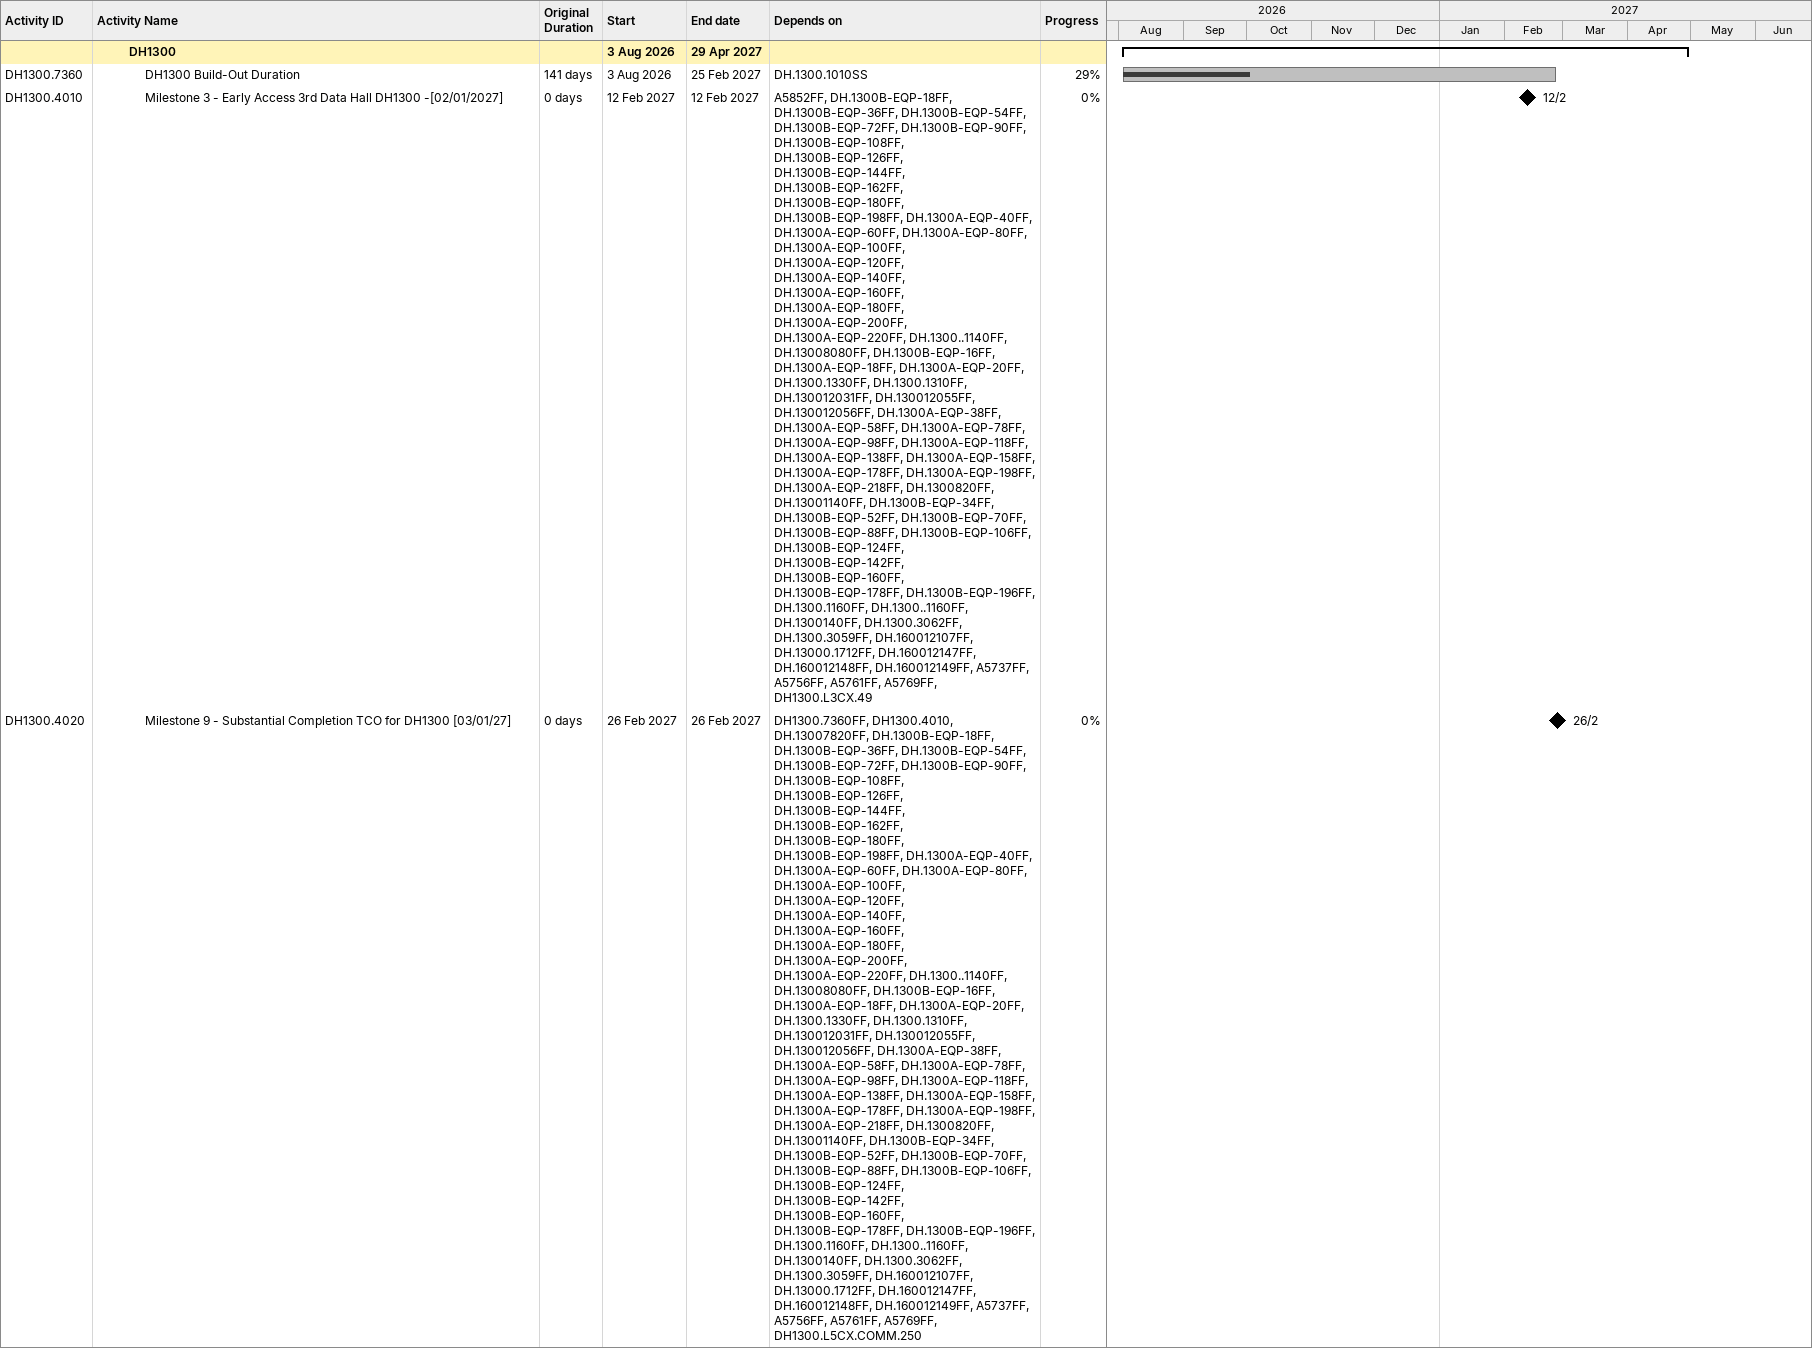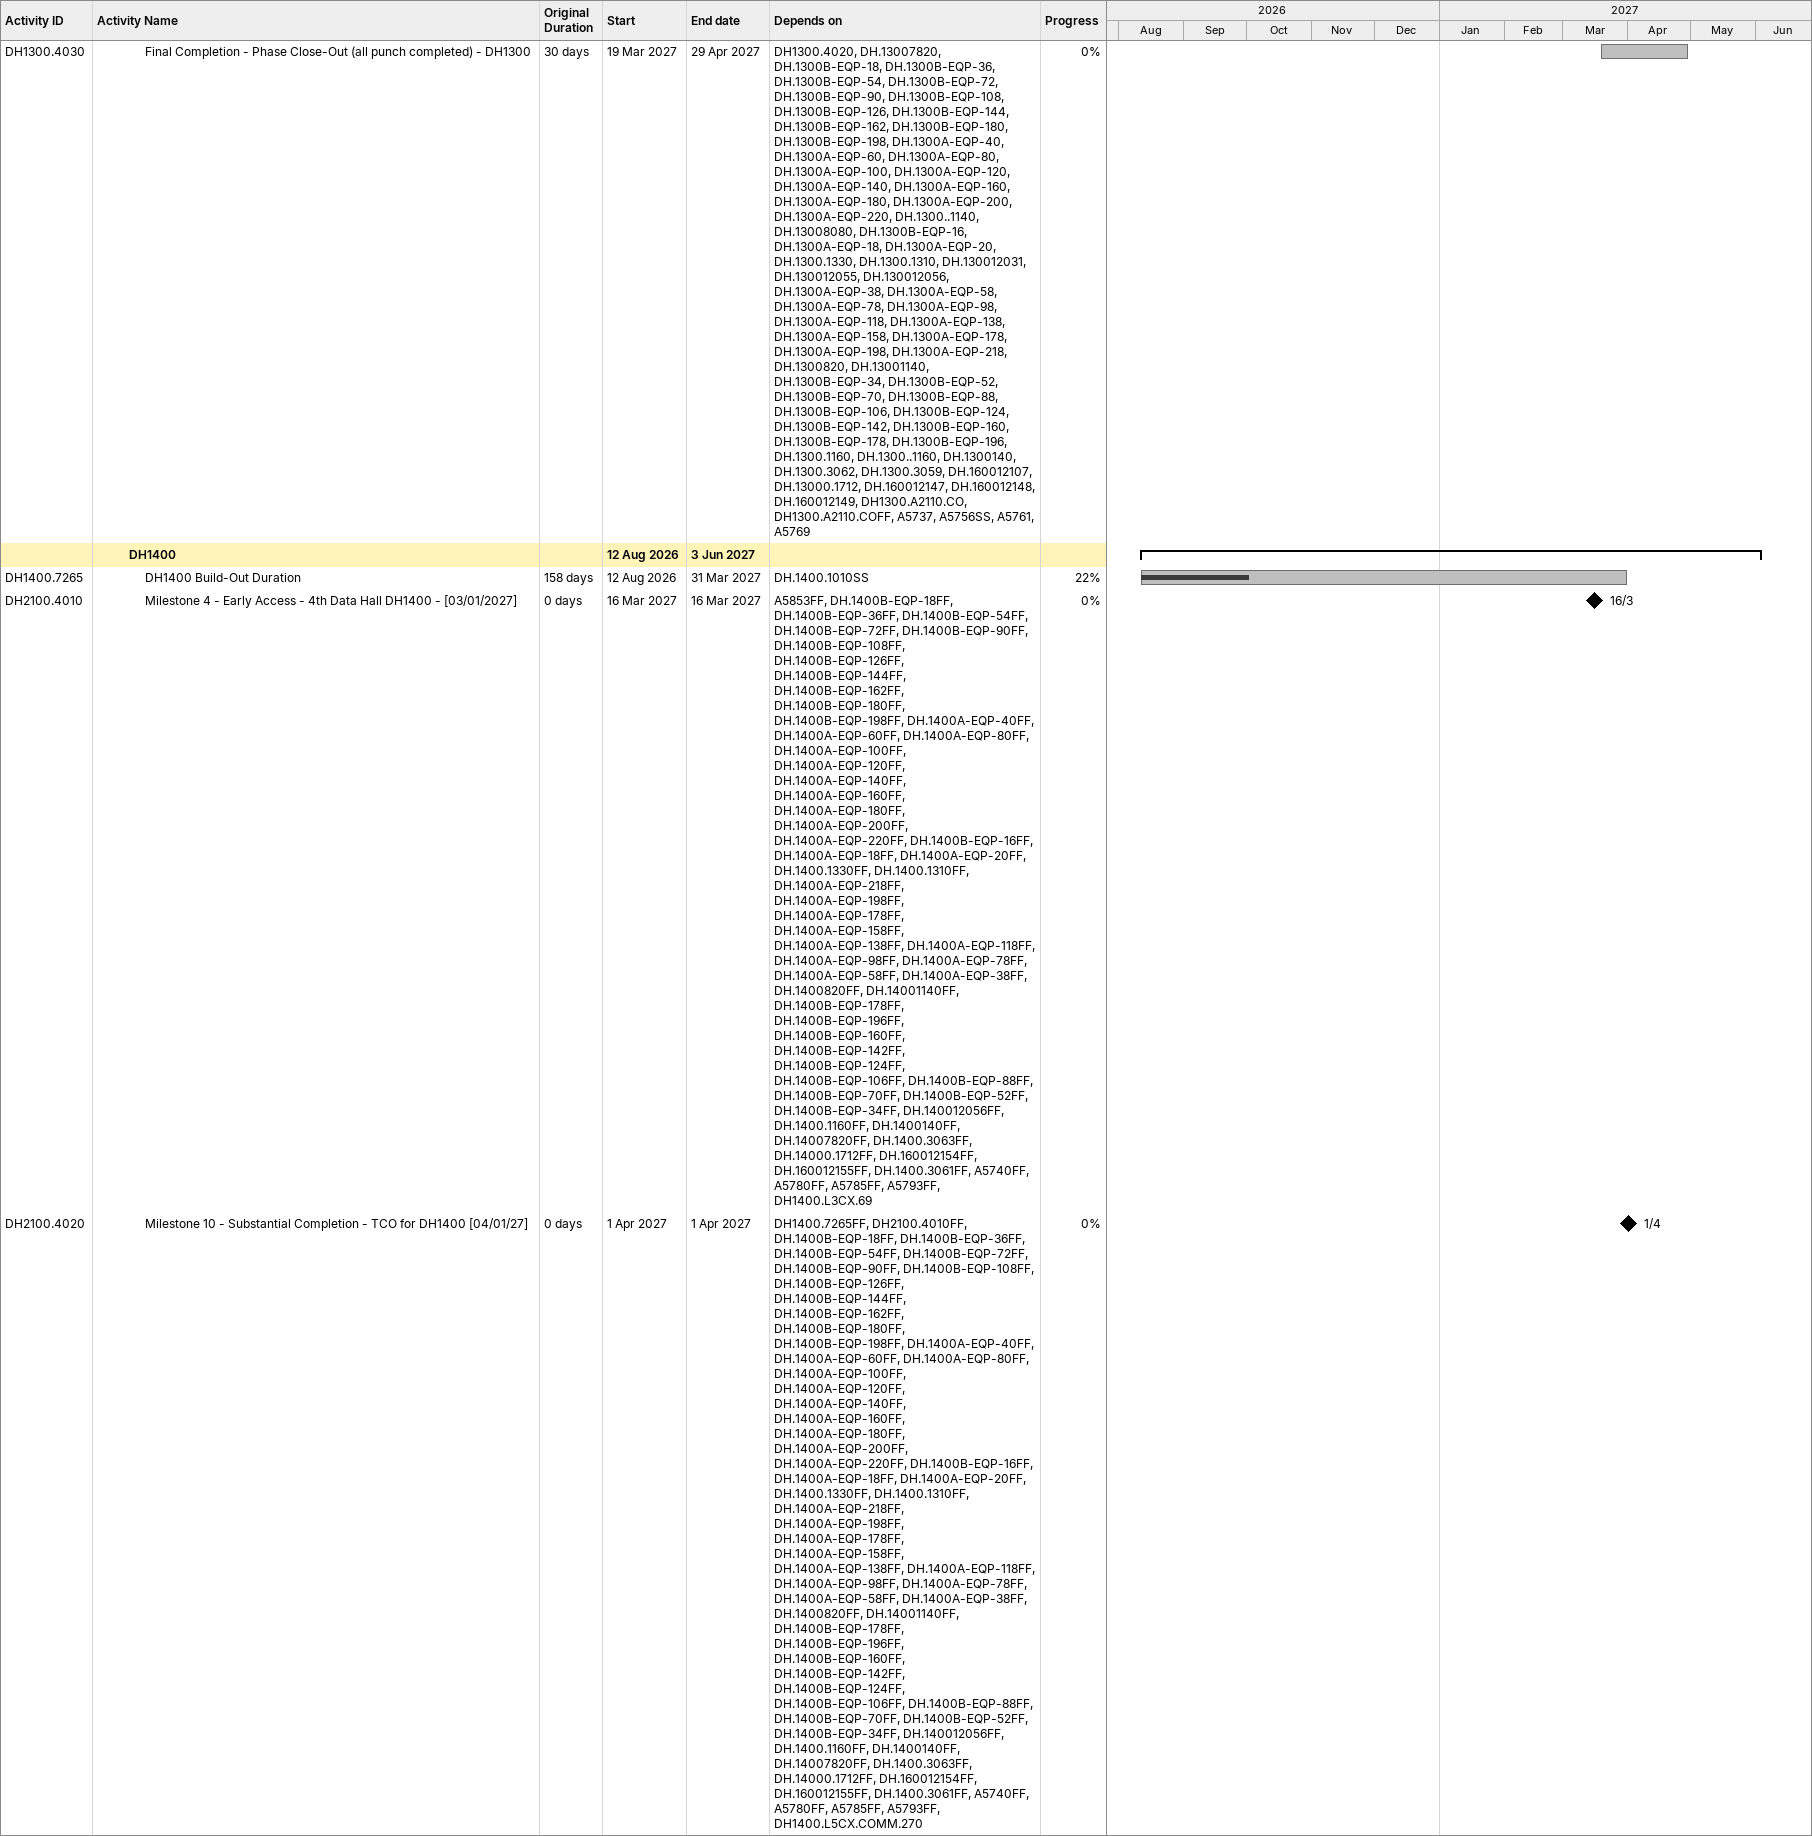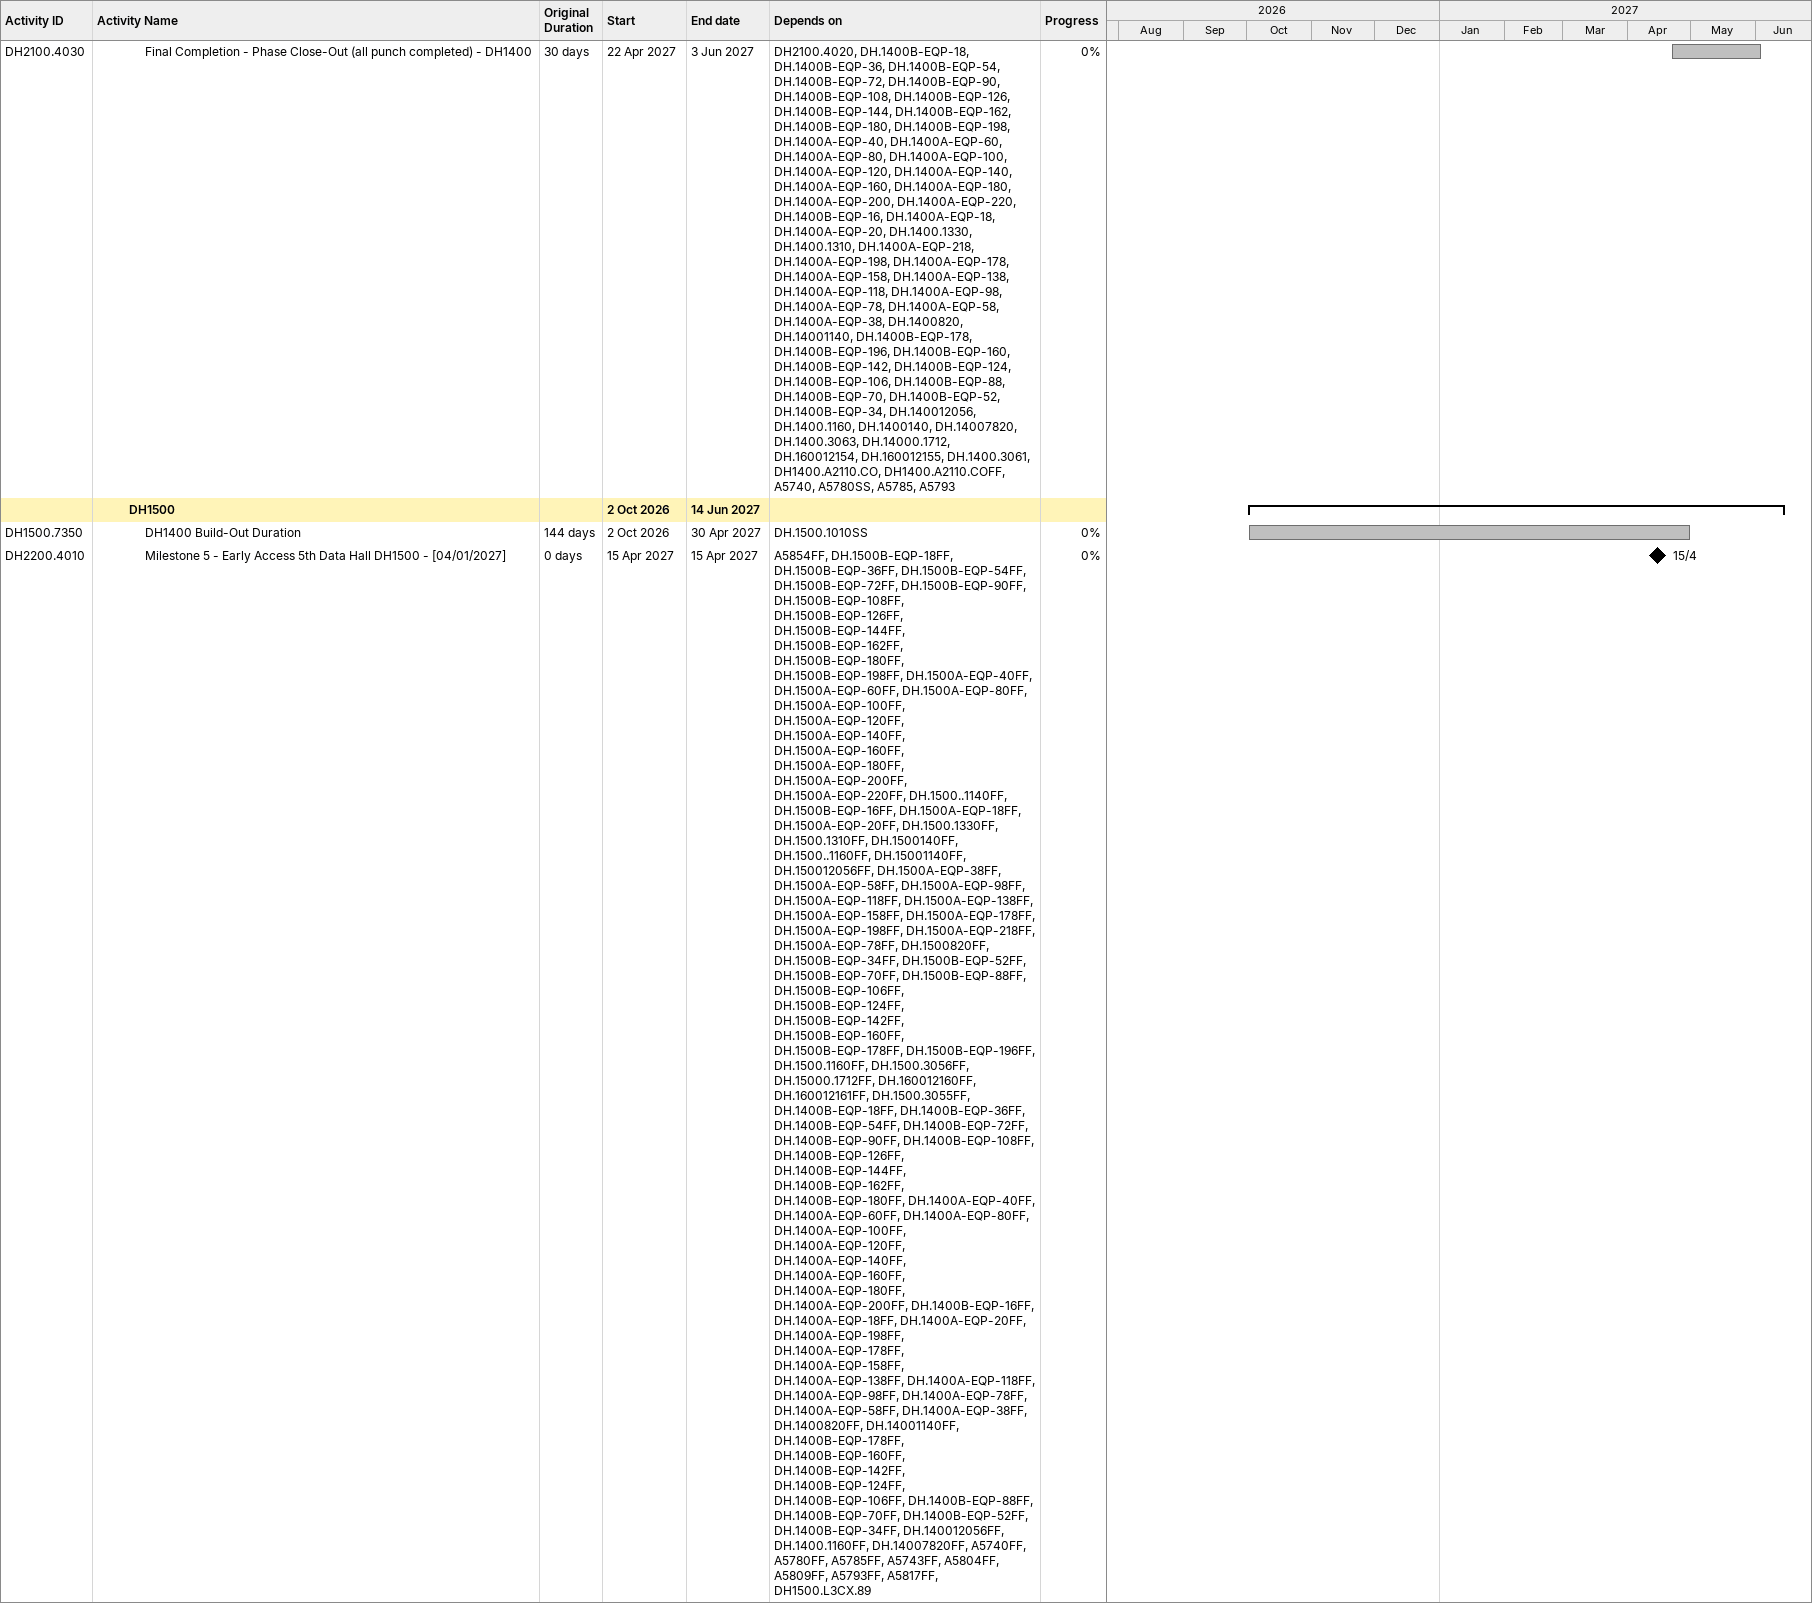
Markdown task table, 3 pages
| ID | Level | Task | Original duration | Start | Finish | Predecessors | % complete |
|---|---|---|---|---|---|---|---|
|  | 3 | **DH1300** |  | 2026-08-03 | 2027-04-29 |  |  |
| DH1300.7360 | 4 | DH1300 Build-Out Duration | 141d | 2026-08-03 | 2027-02-25 | DH.1300.1010SS | 29 |
| DH1300.4010 | 4 | Milestone 3 - Early Access 3rd Data Hall DH1300 -[02/01/2027] | 0d | 2027-02-12 | 2027-02-12 | A5852FF, DH.1300B-EQP-18FF, DH.1300B-EQP-36FF, DH.1300B-EQP-54FF, DH.1300B-EQP-72FF, DH.1300B-EQP-90FF, DH.1300B-EQP-108FF, DH.1300B-EQP-126FF, DH.1300B-EQP-144FF, DH.1300B-EQP-162FF, DH.1300B-EQP-180FF, DH.1300B-EQP-198FF, DH.1300A-EQP-40FF, DH.1300A-EQP-60FF, DH.1300A-EQP-80FF, DH.1300A-EQP-100FF, DH.1300A-EQP-120FF, DH.1300A-EQP-140FF, DH.1300A-EQP-160FF, DH.1300A-EQP-180FF, DH.1300A-EQP-200FF, DH.1300A-EQP-220FF, DH.1300..1140FF, DH.13008080FF, DH.1300B-EQP-16FF, DH.1300A-EQP-18FF, DH.1300A-EQP-20FF, DH.1300.1330FF, DH.1300.1310FF, DH.130012031FF, DH.130012055FF, DH.130012056FF, DH.1300A-EQP-38FF, DH.1300A-EQP-58FF, DH.1300A-EQP-78FF, DH.1300A-EQP-98FF, DH.1300A-EQP-118FF, DH.1300A-EQP-138FF, DH.1300A-EQP-158FF, DH.1300A-EQP-178FF, DH.1300A-EQP-198FF, DH.1300A-EQP-218FF, DH.1300820FF, DH.13001140FF, DH.1300B-EQP-34FF, DH.1300B-EQP-52FF, DH.1300B-EQP-70FF, DH.1300B-EQP-88FF, DH.1300B-EQP-106FF, DH.1300B-EQP-124FF, DH.1300B-EQP-142FF, DH.1300B-EQP-160FF, DH.1300B-EQP-178FF, DH.1300B-EQP-196FF, DH.1300.1160FF, DH.1300..1160FF, DH.1300140FF, DH.1300.3062FF, DH.1300.3059FF, DH.160012107FF, DH.13000.1712FF, DH.160012147FF, DH.160012148FF, DH.160012149FF, A5737FF, A5756FF, A5761FF, A5769FF, DH1300.L3CX.49 | 0 |
| DH1300.4020 | 4 | Milestone 9 - Substantial Completion TCO for DH1300 [03/01/27] | 0d | 2027-02-26 | 2027-02-26 | DH1300.7360FF, DH1300.4010, DH.13007820FF, DH.1300B-EQP-18FF, DH.1300B-EQP-36FF, DH.1300B-EQP-54FF, DH.1300B-EQP-72FF, DH.1300B-EQP-90FF, DH.1300B-EQP-108FF, DH.1300B-EQP-126FF, DH.1300B-EQP-144FF, DH.1300B-EQP-162FF, DH.1300B-EQP-180FF, DH.1300B-EQP-198FF, DH.1300A-EQP-40FF, DH.1300A-EQP-60FF, DH.1300A-EQP-80FF, DH.1300A-EQP-100FF, DH.1300A-EQP-120FF, DH.1300A-EQP-140FF, DH.1300A-EQP-160FF, DH.1300A-EQP-180FF, DH.1300A-EQP-200FF, DH.1300A-EQP-220FF, DH.1300..1140FF, DH.13008080FF, DH.1300B-EQP-16FF, DH.1300A-EQP-18FF, DH.1300A-EQP-20FF, DH.1300.1330FF, DH.1300.1310FF, DH.130012031FF, DH.130012055FF, DH.130012056FF, DH.1300A-EQP-38FF, DH.1300A-EQP-58FF, DH.1300A-EQP-78FF, DH.1300A-EQP-98FF, DH.1300A-EQP-118FF, DH.1300A-EQP-138FF, DH.1300A-EQP-158FF, DH.1300A-EQP-178FF, DH.1300A-EQP-198FF, DH.1300A-EQP-218FF, DH.1300820FF, DH.13001140FF, DH.1300B-EQP-34FF, DH.1300B-EQP-52FF, DH.1300B-EQP-70FF, DH.1300B-EQP-88FF, DH.1300B-EQP-106FF, DH.1300B-EQP-124FF, DH.1300B-EQP-142FF, DH.1300B-EQP-160FF, DH.1300B-EQP-178FF, DH.1300B-EQP-196FF, DH.1300.1160FF, DH.1300..1160FF, DH.1300140FF, DH.1300.3062FF, DH.1300.3059FF, DH.160012107FF, DH.13000.1712FF, DH.160012147FF, DH.160012148FF, DH.160012149FF, A5737FF, A5756FF, A5761FF, A5769FF, DH1300.L5CX.COMM.250 | 0 |
| DH1300.4030 | 4 | Final Completion - Phase Close-Out (all punch completed) - DH1300 | 30d | 2027-03-19 | 2027-04-29 | DH1300.4020, DH.13007820, DH.1300B-EQP-18, DH.1300B-EQP-36, DH.1300B-EQP-54, DH.1300B-EQP-72, DH.1300B-EQP-90, DH.1300B-EQP-108, DH.1300B-EQP-126, DH.1300B-EQP-144, DH.1300B-EQP-162, DH.1300B-EQP-180, DH.1300B-EQP-198, DH.1300A-EQP-40, DH.1300A-EQP-60, DH.1300A-EQP-80, DH.1300A-EQP-100, DH.1300A-EQP-120, DH.1300A-EQP-140, DH.1300A-EQP-160, DH.1300A-EQP-180, DH.1300A-EQP-200, DH.1300A-EQP-220, DH.1300..1140, DH.13008080, DH.1300B-EQP-16, DH.1300A-EQP-18, DH.1300A-EQP-20, DH.1300.1330, DH.1300.1310, DH.130012031, DH.130012055, DH.130012056, DH.1300A-EQP-38, DH.1300A-EQP-58, DH.1300A-EQP-78, DH.1300A-EQP-98, DH.1300A-EQP-118, DH.1300A-EQP-138, DH.1300A-EQP-158, DH.1300A-EQP-178, DH.1300A-EQP-198, DH.1300A-EQP-218, DH.1300820, DH.13001140, DH.1300B-EQP-34, DH.1300B-EQP-52, DH.1300B-EQP-70, DH.1300B-EQP-88, DH.1300B-EQP-106, DH.1300B-EQP-124, DH.1300B-EQP-142, DH.1300B-EQP-160, DH.1300B-EQP-178, DH.1300B-EQP-196, DH.1300.1160, DH.1300..1160, DH.1300140, DH.1300.3062, DH.1300.3059, DH.160012107, DH.13000.1712, DH.160012147, DH.160012148, DH.160012149, DH1300.A2110.CO, DH1300.A2110.COFF, A5737, A5756SS, A5761, A5769 | 0 |
|  | 3 | **DH1400** |  | 2026-08-12 | 2027-06-03 |  |  |
| DH1400.7265 | 4 | DH1400 Build-Out Duration | 158d | 2026-08-12 | 2027-03-31 | DH.1400.1010SS | 22 |
| DH2100.4010 | 4 | Milestone 4 - Early Access - 4th Data Hall DH1400 - [03/01/2027] | 0d | 2027-03-16 | 2027-03-16 | A5853FF, DH.1400B-EQP-18FF, DH.1400B-EQP-36FF, DH.1400B-EQP-54FF, DH.1400B-EQP-72FF, DH.1400B-EQP-90FF, DH.1400B-EQP-108FF, DH.1400B-EQP-126FF, DH.1400B-EQP-144FF, DH.1400B-EQP-162FF, DH.1400B-EQP-180FF, DH.1400B-EQP-198FF, DH.1400A-EQP-40FF, DH.1400A-EQP-60FF, DH.1400A-EQP-80FF, DH.1400A-EQP-100FF, DH.1400A-EQP-120FF, DH.1400A-EQP-140FF, DH.1400A-EQP-160FF, DH.1400A-EQP-180FF, DH.1400A-EQP-200FF, DH.1400A-EQP-220FF, DH.1400B-EQP-16FF, DH.1400A-EQP-18FF, DH.1400A-EQP-20FF, DH.1400.1330FF, DH.1400.1310FF, DH.1400A-EQP-218FF, DH.1400A-EQP-198FF, DH.1400A-EQP-178FF, DH.1400A-EQP-158FF, DH.1400A-EQP-138FF, DH.1400A-EQP-118FF, DH.1400A-EQP-98FF, DH.1400A-EQP-78FF, DH.1400A-EQP-58FF, DH.1400A-EQP-38FF, DH.1400820FF, DH.14001140FF, DH.1400B-EQP-178FF, DH.1400B-EQP-196FF, DH.1400B-EQP-160FF, DH.1400B-EQP-142FF, DH.1400B-EQP-124FF, DH.1400B-EQP-106FF, DH.1400B-EQP-88FF, DH.1400B-EQP-70FF, DH.1400B-EQP-52FF, DH.1400B-EQP-34FF, DH.140012056FF, DH.1400.1160FF, DH.1400140FF, DH.14007820FF, DH.1400.3063FF, DH.14000.1712FF, DH.160012154FF, DH.160012155FF, DH.1400.3061FF, A5740FF, A5780FF, A5785FF, A5793FF, DH1400.L3CX.69 | 0 |
| DH2100.4020 | 4 | Milestone 10 - Substantial Completion - TCO for DH1400 [04/01/27] | 0d | 2027-04-01 | 2027-04-01 | DH1400.7265FF, DH2100.4010FF, DH.1400B-EQP-18FF, DH.1400B-EQP-36FF, DH.1400B-EQP-54FF, DH.1400B-EQP-72FF, DH.1400B-EQP-90FF, DH.1400B-EQP-108FF, DH.1400B-EQP-126FF, DH.1400B-EQP-144FF, DH.1400B-EQP-162FF, DH.1400B-EQP-180FF, DH.1400B-EQP-198FF, DH.1400A-EQP-40FF, DH.1400A-EQP-60FF, DH.1400A-EQP-80FF, DH.1400A-EQP-100FF, DH.1400A-EQP-120FF, DH.1400A-EQP-140FF, DH.1400A-EQP-160FF, DH.1400A-EQP-180FF, DH.1400A-EQP-200FF, DH.1400A-EQP-220FF, DH.1400B-EQP-16FF, DH.1400A-EQP-18FF, DH.1400A-EQP-20FF, DH.1400.1330FF, DH.1400.1310FF, DH.1400A-EQP-218FF, DH.1400A-EQP-198FF, DH.1400A-EQP-178FF, DH.1400A-EQP-158FF, DH.1400A-EQP-138FF, DH.1400A-EQP-118FF, DH.1400A-EQP-98FF, DH.1400A-EQP-78FF, DH.1400A-EQP-58FF, DH.1400A-EQP-38FF, DH.1400820FF, DH.14001140FF, DH.1400B-EQP-178FF, DH.1400B-EQP-196FF, DH.1400B-EQP-160FF, DH.1400B-EQP-142FF, DH.1400B-EQP-124FF, DH.1400B-EQP-106FF, DH.1400B-EQP-88FF, DH.1400B-EQP-70FF, DH.1400B-EQP-52FF, DH.1400B-EQP-34FF, DH.140012056FF, DH.1400.1160FF, DH.1400140FF, DH.14007820FF, DH.1400.3063FF, DH.14000.1712FF, DH.160012154FF, DH.160012155FF, DH.1400.3061FF, A5740FF, A5780FF, A5785FF, A5793FF, DH1400.L5CX.COMM.270 | 0 |
| DH2100.4030 | 4 | Final Completion - Phase Close-Out (all punch completed) - DH1400 | 30d | 2027-04-22 | 2027-06-03 | DH2100.4020, DH.1400B-EQP-18, DH.1400B-EQP-36, DH.1400B-EQP-54, DH.1400B-EQP-72, DH.1400B-EQP-90, DH.1400B-EQP-108, DH.1400B-EQP-126, DH.1400B-EQP-144, DH.1400B-EQP-162, DH.1400B-EQP-180, DH.1400B-EQP-198, DH.1400A-EQP-40, DH.1400A-EQP-60, DH.1400A-EQP-80, DH.1400A-EQP-100, DH.1400A-EQP-120, DH.1400A-EQP-140, DH.1400A-EQP-160, DH.1400A-EQP-180, DH.1400A-EQP-200, DH.1400A-EQP-220, DH.1400B-EQP-16, DH.1400A-EQP-18, DH.1400A-EQP-20, DH.1400.1330, DH.1400.1310, DH.1400A-EQP-218, DH.1400A-EQP-198, DH.1400A-EQP-178, DH.1400A-EQP-158, DH.1400A-EQP-138, DH.1400A-EQP-118, DH.1400A-EQP-98, DH.1400A-EQP-78, DH.1400A-EQP-58, DH.1400A-EQP-38, DH.1400820, DH.14001140, DH.1400B-EQP-178, DH.1400B-EQP-196, DH.1400B-EQP-160, DH.1400B-EQP-142, DH.1400B-EQP-124, DH.1400B-EQP-106, DH.1400B-EQP-88, DH.1400B-EQP-70, DH.1400B-EQP-52, DH.1400B-EQP-34, DH.140012056, DH.1400.1160, DH.1400140, DH.14007820, DH.1400.3063, DH.14000.1712, DH.160012154, DH.160012155, DH.1400.3061, DH1400.A2110.CO, DH1400.A2110.COFF, A5740, A5780SS, A5785, A5793 | 0 |
|  | 3 | **DH1500** |  | 2026-10-02 | 2027-06-14 |  |  |
| DH1500.7350 | 4 | DH1400 Build-Out Duration | 144d | 2026-10-02 | 2027-04-30 | DH.1500.1010SS | 0 |
| DH2200.4010 | 4 | Milestone 5 - Early Access 5th Data Hall DH1500 - [04/01/2027] | 0d | 2027-04-15 | 2027-04-15 | A5854FF, DH.1500B-EQP-18FF, DH.1500B-EQP-36FF, DH.1500B-EQP-54FF, DH.1500B-EQP-72FF, DH.1500B-EQP-90FF, DH.1500B-EQP-108FF, DH.1500B-EQP-126FF, DH.1500B-EQP-144FF, DH.1500B-EQP-162FF, DH.1500B-EQP-180FF, DH.1500B-EQP-198FF, DH.1500A-EQP-40FF, DH.1500A-EQP-60FF, DH.1500A-EQP-80FF, DH.1500A-EQP-100FF, DH.1500A-EQP-120FF, DH.1500A-EQP-140FF, DH.1500A-EQP-160FF, DH.1500A-EQP-180FF, DH.1500A-EQP-200FF, DH.1500A-EQP-220FF, DH.1500..1140FF, DH.1500B-EQP-16FF, DH.1500A-EQP-18FF, DH.1500A-EQP-20FF, DH.1500.1330FF, DH.1500.1310FF, DH.1500140FF, DH.1500..1160FF, DH.15001140FF, DH.150012056FF, DH.1500A-EQP-38FF, DH.1500A-EQP-58FF, DH.1500A-EQP-98FF, DH.1500A-EQP-118FF, DH.1500A-EQP-138FF, DH.1500A-EQP-158FF, DH.1500A-EQP-178FF, DH.1500A-EQP-198FF, DH.1500A-EQP-218FF, DH.1500A-EQP-78FF, DH.1500820FF, DH.1500B-EQP-34FF, DH.1500B-EQP-52FF, DH.1500B-EQP-70FF, DH.1500B-EQP-88FF, DH.1500B-EQP-106FF, DH.1500B-EQP-124FF, DH.1500B-EQP-142FF, DH.1500B-EQP-160FF, DH.1500B-EQP-178FF, DH.1500B-EQP-196FF, DH.1500.1160FF, DH.1500.3056FF, DH.15000.1712FF, DH.160012160FF, DH.160012161FF, DH.1500.3055FF, DH.1400B-EQP-18FF, DH.1400B-EQP-36FF, DH.1400B-EQP-54FF, DH.1400B-EQP-72FF, DH.1400B-EQP-90FF, DH.1400B-EQP-108FF, DH.1400B-EQP-126FF, DH.1400B-EQP-144FF, DH.1400B-EQP-162FF, DH.1400B-EQP-180FF, DH.1400A-EQP-40FF, DH.1400A-EQP-60FF, DH.1400A-EQP-80FF, DH.1400A-EQP-100FF, DH.1400A-EQP-120FF, DH.1400A-EQP-140FF, DH.1400A-EQP-160FF, DH.1400A-EQP-180FF, DH.1400A-EQP-200FF, DH.1400B-EQP-16FF, DH.1400A-EQP-18FF, DH.1400A-EQP-20FF, DH.1400A-EQP-198FF, DH.1400A-EQP-178FF, DH.1400A-EQP-158FF, DH.1400A-EQP-138FF, DH.1400A-EQP-118FF, DH.1400A-EQP-98FF, DH.1400A-EQP-78FF, DH.1400A-EQP-58FF, DH.1400A-EQP-38FF, DH.1400820FF, DH.14001140FF, DH.1400B-EQP-178FF, DH.1400B-EQP-160FF, DH.1400B-EQP-142FF, DH.1400B-EQP-124FF, DH.1400B-EQP-106FF, DH.1400B-EQP-88FF, DH.1400B-EQP-70FF, DH.1400B-EQP-52FF, DH.1400B-EQP-34FF, DH.140012056FF, DH.1400.1160FF, DH.14007820FF, A5740FF, A5780FF, A5785FF, A5743FF, A5804FF, A5809FF, A5793FF, A5817FF, DH1500.L3CX.89 | 0 |
